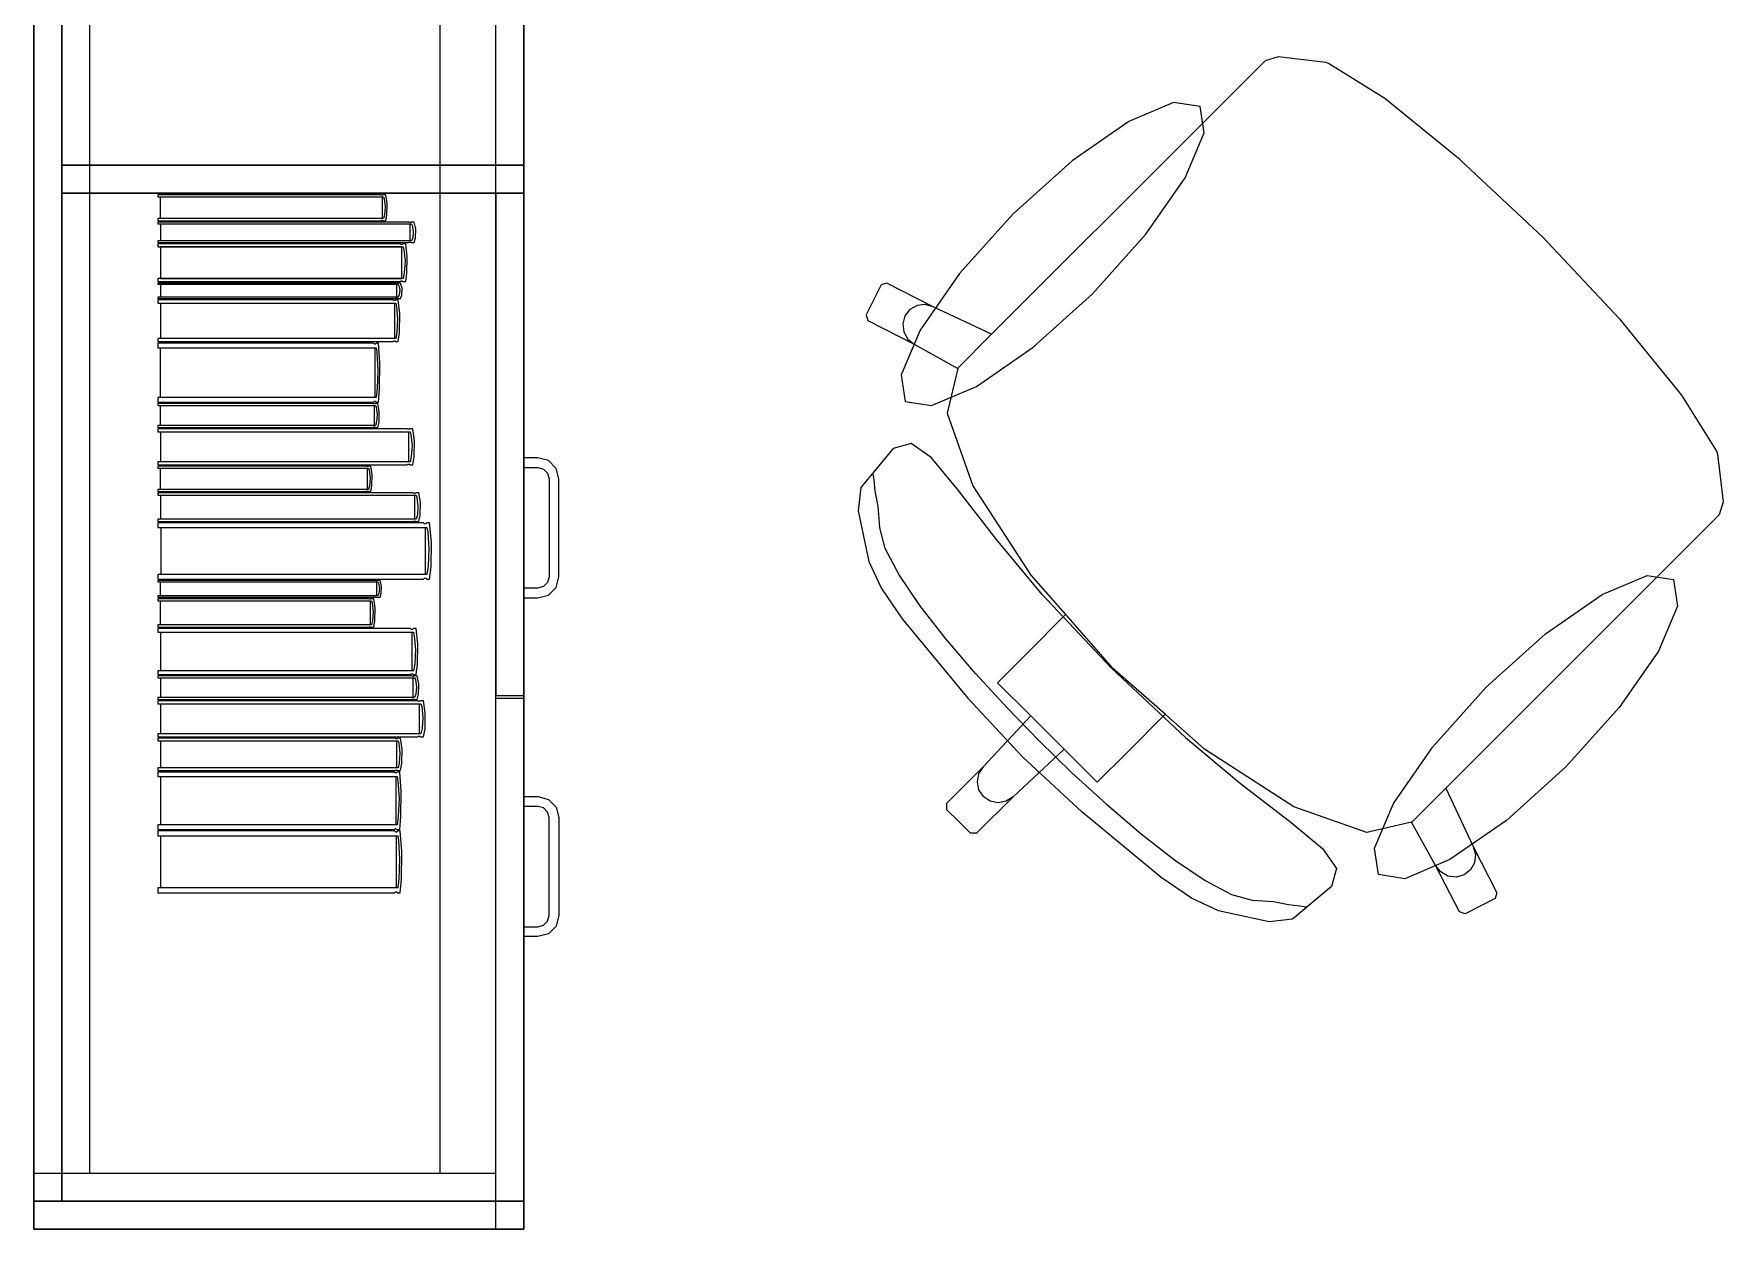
# Model space of a CAD drawing. Header units: inches. Extents: x -38 to 5698, y -33 to 92.
# Drawn here: x 104.82 to 106.027, y 15.737 to 16.59 of the extents above; entities that cross this region are included whole.
import ezdxf

# ---------------------------------------------------------------- set-up
doc = ezdxf.new("R2010")
doc.units = ezdxf.units.IN
doc.header["$MEASUREMENT"] = 0
doc.set_wipeout_variables(frame=1)
doc.linetypes.add('Wipeout_Contour', pattern=[1, 0, -1])
doc.layers.add('Interior - Mobiliario', color=7, linetype='Continuous')

msp = doc.modelspace()

# ---------------------------------------------------------------- linework, layer by layer
at = {"layer": 'Interior - Mobiliario', "color": 175, "linetype": 'Continuous', "lineweight": 13}
for p, q in [((104.8401, 17.2165), (104.8401, 15.7565)), ((105.1501, 15.7565), (105.1501, 17.2165)), ((105.6995, 16.5711), (105.6775, 16.5492)), ((105.7088, 16.574), (105.6995, 16.5711)), ((105.7427, 16.57), (105.7088, 16.574)), ((105.7448, 16.5691), (105.7427, 16.57)), ((105.7848, 16.5442), (105.7448, 16.5691)), ((105.6775, 16.5492), (105.652, 16.5237)), ((105.8385, 16.5006), (105.7848, 16.5442)), ((105.652, 16.5237), (105.5041, 16.3758)), ((105.8393, 16.4999), (105.8385, 16.5006)), ((105.8977, 16.4451), (105.8393, 16.4999)), ((105.0723, 16.4609), (105.0725, 16.4693)), ((105.0698, 16.4584), (104.9087, 16.4584)), ((104.9087, 16.4584), (104.9087, 16.4569)), ((104.9087, 16.4569), (105.0679, 16.4569)), ((105.0679, 16.4569), (105.068, 16.457)), ((105.068, 16.457), (105.0682, 16.4571)), ((105.0682, 16.4571), (105.0684, 16.4571)), ((105.0684, 16.4571), (105.0687, 16.4572)), ((105.0687, 16.4572), (105.0689, 16.4572)), ((105.0689, 16.4572), (105.0691, 16.4571)), ((105.0691, 16.4571), (105.0694, 16.457)), ((105.0694, 16.457), (105.0696, 16.4569)), ((105.0696, 16.4569), (105.0697, 16.4569)), ((105.0697, 16.4569), (105.0714, 16.4569)), ((105.0705, 16.4611), (105.0698, 16.4584)), ((105.071, 16.4669), (105.0705, 16.4611)), ((105.0714, 16.4569), (105.0723, 16.4609)), ((105.0877, 16.4559), (104.9087, 16.4559)), ((104.9087, 16.4559), (104.9087, 16.4547)), ((104.9087, 16.4547), (105.0898, 16.4547)), ((104.9106, 16.4547), (104.9106, 16.4425)), ((105.0878, 16.4558), (105.0877, 16.4559)), ((105.088, 16.4557), (105.0878, 16.4558)), ((105.0882, 16.4557), (105.088, 16.4557)), ((105.0885, 16.4556), (105.0882, 16.4557)), ((105.0888, 16.4556), (105.0885, 16.4556)), ((105.089, 16.4556), (105.0888, 16.4556)), ((105.0889, 16.4425), (105.0889, 16.4547)), ((105.0893, 16.4557), (105.089, 16.4556)), ((105.0895, 16.4558), (105.0893, 16.4557)), ((105.0897, 16.4559), (105.0895, 16.4558)), ((105.0917, 16.4559), (105.0897, 16.4559)), ((105.0898, 16.4547), (105.0904, 16.4536)), ((105.0907, 16.4447), (105.0898, 16.4425)), ((105.0904, 16.4536), (105.0911, 16.4491)), ((105.0911, 16.4491), (105.0907, 16.4447)), ((105.0929, 16.451), (105.0917, 16.4559)), ((105.0917, 16.4413), (105.0927, 16.4445)), ((105.0927, 16.4445), (105.0929, 16.451)), ((105.8977, 16.4451), (105.9525, 16.3868)), ((105.0898, 16.4425), (104.9087, 16.4425)), ((104.9087, 16.4425), (104.9087, 16.4413)), ((104.9087, 16.4413), (105.0877, 16.4413)), ((105.0818, 16.4403), (104.9087, 16.4403)), ((104.9087, 16.4403), (104.9087, 16.4382)), ((104.9087, 16.4382), (105.0839, 16.4382)), ((105.083, 16.4382), (104.9105, 16.4382)), ((104.9105, 16.4382), (104.9105, 16.4156)), ((105.0819, 16.4402), (105.0818, 16.4403)), ((105.0821, 16.4401), (105.0819, 16.4402)), ((105.0823, 16.44), (105.0821, 16.4401)), ((105.0826, 16.4399), (105.0823, 16.44)), ((105.0829, 16.4399), (105.0826, 16.4399)), ((105.0831, 16.4399), (105.0829, 16.4399)), ((105.083, 16.4156), (105.083, 16.4382)), ((105.0834, 16.44), (105.0831, 16.4399)), ((105.0836, 16.4402), (105.0834, 16.44)), ((105.0837, 16.4403), (105.0836, 16.4402)), ((105.0857, 16.4403), (105.0837, 16.4403)), ((105.0839, 16.4382), (105.0844, 16.4361)), ((105.0844, 16.4361), (105.0852, 16.4279)), ((105.0868, 16.4314), (105.0857, 16.4403)), ((105.0877, 16.4413), (105.0878, 16.4414)), ((105.0878, 16.4414), (105.088, 16.4415)), ((105.088, 16.4415), (105.0883, 16.4416)), ((105.0883, 16.4416), (105.0886, 16.4416)), ((105.0886, 16.4416), (105.0888, 16.4416)), ((105.0888, 16.4416), (105.0891, 16.4415)), ((105.0891, 16.4415), (105.0893, 16.4415)), ((105.0893, 16.4415), (105.0896, 16.4414)), ((105.0896, 16.4414), (105.0897, 16.4413)), ((105.0897, 16.4413), (105.0917, 16.4413)), ((105.0852, 16.4279), (105.0847, 16.4196)), ((105.0866, 16.4193), (105.0868, 16.4314)), ((105.0839, 16.4156), (104.9087, 16.4156)), ((104.9087, 16.4156), (104.9087, 16.4134)), ((104.9087, 16.4134), (105.0818, 16.4134)), ((105.0782, 16.4124), (104.9087, 16.4124)), ((104.9087, 16.4124), (104.9087, 16.4115)), ((104.9087, 16.4115), (105.0803, 16.4115)), ((104.9105, 16.4156), (105.083, 16.4156)), ((104.9105, 16.4115), (104.9105, 16.4022)), ((105.0783, 16.4124), (105.0782, 16.4124)), ((105.0785, 16.4123), (105.0783, 16.4124)), ((105.0788, 16.4123), (105.0785, 16.4123)), ((105.079, 16.4122), (105.0788, 16.4123)), ((105.0793, 16.4122), (105.079, 16.4122)), ((105.0795, 16.4122), (105.0793, 16.4122)), ((105.0794, 16.4022), (105.0794, 16.4115)), ((105.0798, 16.4123), (105.0795, 16.4122)), ((105.08, 16.4124), (105.0798, 16.4123)), ((105.0801, 16.4124), (105.08, 16.4124)), ((105.082, 16.4124), (105.0801, 16.4124)), ((105.0803, 16.4115), (105.0808, 16.4107)), ((105.0808, 16.4107), (105.0815, 16.4073)), ((105.0818, 16.4134), (105.0819, 16.4136)), ((105.0819, 16.4136), (105.0821, 16.4137)), ((105.0832, 16.4087), (105.082, 16.4124)), ((105.0821, 16.4137), (105.0824, 16.4138)), ((105.0824, 16.4138), (105.0827, 16.4139)), ((105.0827, 16.4139), (105.0829, 16.4139)), ((105.0829, 16.4139), (105.0832, 16.4138)), ((105.083, 16.4037), (105.0832, 16.4087)), ((105.0832, 16.4138), (105.0834, 16.4137)), ((105.0834, 16.4137), (105.0836, 16.4135)), ((105.0836, 16.4135), (105.0837, 16.4134)), ((105.0837, 16.4134), (105.0857, 16.4134)), ((105.0847, 16.4196), (105.0839, 16.4156)), ((105.0857, 16.4134), (105.0866, 16.4193)), ((105.4252, 16.4111), (105.4144, 16.3897)), ((105.4293, 16.4124), (105.4252, 16.4111)), ((105.4624, 16.3954), (105.4293, 16.4124)), ((105.0803, 16.4022), (104.9087, 16.4022)), ((104.9087, 16.4022), (104.9087, 16.4013)), ((104.9087, 16.4013), (105.0782, 16.4013)), ((105.0766, 16.4003), (104.9087, 16.4003)), ((104.9087, 16.4003), (104.9087, 16.3979)), ((104.9087, 16.3979), (105.0786, 16.3979)), ((104.9105, 16.3979), (104.9105, 16.3728)), ((105.0767, 16.4002), (105.0766, 16.4003)), ((105.0769, 16.4), (105.0767, 16.4002)), ((105.0771, 16.3999), (105.0769, 16.4)), ((105.0774, 16.3998), (105.0771, 16.3999)), ((105.0776, 16.3998), (105.0774, 16.3998)), ((105.0779, 16.3999), (105.0776, 16.3998)), ((105.0778, 16.3728), (105.0778, 16.3979)), ((105.0781, 16.4), (105.0779, 16.3999)), ((105.0783, 16.4001), (105.0781, 16.4)), ((105.0782, 16.4013), (105.0784, 16.4014)), ((105.0785, 16.4003), (105.0783, 16.4001)), ((105.0784, 16.4014), (105.0786, 16.4014)), ((105.0803, 16.4003), (105.0785, 16.4003)), ((105.0786, 16.4014), (105.0788, 16.4015)), ((105.0786, 16.3979), (105.0791, 16.3956)), ((105.0788, 16.4015), (105.0791, 16.4015)), ((105.0791, 16.4015), (105.0793, 16.4015)), ((105.0793, 16.4015), (105.0796, 16.4015)), ((105.0796, 16.4015), (105.0798, 16.4014)), ((105.0798, 16.4014), (105.08, 16.4013)), ((105.08, 16.4013), (105.0801, 16.4013)), ((105.0801, 16.4013), (105.082, 16.4013)), ((105.0811, 16.4039), (105.0803, 16.4022)), ((105.0815, 16.3903), (105.0803, 16.4003)), ((105.0815, 16.4073), (105.0811, 16.4039)), ((105.082, 16.4013), (105.083, 16.4037)), ((105.4509, 16.3963), (105.4458, 16.3935)), ((105.4567, 16.397), (105.4509, 16.3963)), ((105.4624, 16.3954), (105.4567, 16.397)), ((105.0791, 16.3956), (105.0798, 16.3865)), ((105.0798, 16.3865), (105.0794, 16.3773)), ((105.0813, 16.377), (105.0815, 16.3903)), ((105.4144, 16.3897), (105.4158, 16.3857)), ((105.4158, 16.3857), (105.4489, 16.3687)), ((105.4422, 16.3889), (105.4406, 16.3833)), ((105.4458, 16.3935), (105.4422, 16.3889)), ((105.5041, 16.3758), (105.4624, 16.3954)), ((105.9525, 16.3868), (105.9532, 16.3859)), ((105.9532, 16.3859), (105.9968, 16.3323)), ((105.0786, 16.3728), (104.9087, 16.3728)), ((104.9087, 16.3728), (104.9087, 16.3705)), ((105.0794, 16.3773), (105.0786, 16.3728)), ((105.0803, 16.3705), (105.0813, 16.377)), ((105.4406, 16.3833), (105.4413, 16.3775)), ((105.4413, 16.3775), (105.4442, 16.3723)), ((105.4442, 16.3723), (105.4489, 16.3687)), ((105.4799, 16.3516), (105.5041, 16.3758)), ((104.9087, 16.3705), (105.0766, 16.3705)), ((105.0627, 16.3695), (104.9087, 16.3695)), ((104.9087, 16.3695), (104.9087, 16.3661)), ((104.9087, 16.3661), (105.0646, 16.3661)), ((104.9103, 16.3661), (104.9103, 16.3306)), ((105.0628, 16.3693), (105.0627, 16.3695)), ((105.063, 16.369), (105.0628, 16.3693)), ((105.0632, 16.3689), (105.063, 16.369)), ((105.0635, 16.3688), (105.0632, 16.3689)), ((105.0637, 16.3688), (105.0635, 16.3688)), ((105.0639, 16.3688), (105.0637, 16.3688)), ((105.0638, 16.3306), (105.0638, 16.3661)), ((105.0641, 16.369), (105.0639, 16.3688)), ((105.0643, 16.3692), (105.0641, 16.369)), ((105.0645, 16.3695), (105.0643, 16.3692)), ((105.0662, 16.3695), (105.0645, 16.3695)), ((105.0646, 16.3661), (105.0651, 16.3629)), ((105.0651, 16.3629), (105.0657, 16.35)), ((105.0672, 16.3554), (105.0662, 16.3695)), ((105.0766, 16.3705), (105.0767, 16.3706)), ((105.0767, 16.3706), (105.0769, 16.3708)), ((105.0769, 16.3708), (105.0772, 16.3709)), ((105.0772, 16.3709), (105.0774, 16.371)), ((105.0774, 16.371), (105.0777, 16.371)), ((105.0777, 16.371), (105.0779, 16.3709)), ((105.0779, 16.3709), (105.0782, 16.3708)), ((105.0782, 16.3708), (105.0784, 16.3706)), ((105.0784, 16.3706), (105.0785, 16.3705)), ((105.0785, 16.3705), (105.0803, 16.3705)), ((105.4489, 16.3687), (105.4799, 16.3514)), ((105.0657, 16.35), (105.0653, 16.337)), ((105.067, 16.3365), (105.0672, 16.3554)), ((105.4799, 16.3514), (105.4724, 16.3194)), ((105.4799, 16.3516), (105.4799, 16.3514)), ((105.0653, 16.337), (105.0646, 16.3306)), ((105.0662, 16.3273), (105.067, 16.3365)), ((105.0646, 16.3306), (104.9087, 16.3306)), ((104.9087, 16.3306), (104.9087, 16.3273)), ((104.9087, 16.3273), (105.0627, 16.3273)), ((105.0623, 16.3263), (104.9087, 16.3263)), ((104.9087, 16.3263), (104.9087, 16.3249)), ((104.9087, 16.3249), (105.0642, 16.3249)), ((104.9103, 16.3249), (104.9103, 16.3106)), ((105.0624, 16.3262), (105.0623, 16.3263)), ((105.0626, 16.3261), (105.0624, 16.3262)), ((105.0628, 16.326), (105.0626, 16.3261)), ((105.0627, 16.3273), (105.0629, 16.3275)), ((105.0631, 16.326), (105.0628, 16.326)), ((105.0629, 16.3275), (105.0631, 16.3277)), ((105.0631, 16.3277), (105.0633, 16.3279)), ((105.0633, 16.326), (105.0631, 16.326)), ((105.0633, 16.3279), (105.0635, 16.328)), ((105.0635, 16.326), (105.0633, 16.326)), ((105.0634, 16.3106), (105.0634, 16.3249)), ((105.0635, 16.328), (105.0637, 16.328)), ((105.0638, 16.3261), (105.0635, 16.326)), ((105.0637, 16.328), (105.064, 16.3279)), ((105.064, 16.3262), (105.0638, 16.3261)), ((105.064, 16.3279), (105.0642, 16.3277)), ((105.0641, 16.3263), (105.064, 16.3262)), ((105.0658, 16.3263), (105.0641, 16.3263)), ((105.0642, 16.3277), (105.0644, 16.3274)), ((105.0642, 16.3249), (105.0647, 16.3236)), ((105.0644, 16.3274), (105.0645, 16.3273)), ((105.0645, 16.3273), (105.0662, 16.3273)), ((105.0668, 16.3206), (105.0658, 16.3263)), ((105.9968, 16.3323), (106.0217, 16.2922)), ((105.0649, 16.3132), (105.0642, 16.3106)), ((105.0647, 16.3236), (105.0653, 16.3184)), ((105.0653, 16.3184), (105.0649, 16.3132)), ((105.0658, 16.3093), (105.0667, 16.313)), ((105.0667, 16.313), (105.0668, 16.3206)), ((105.4724, 16.3194), (105.4908, 16.2674)), ((105.0642, 16.3106), (104.9087, 16.3106)), ((104.9087, 16.3106), (104.9087, 16.3093)), ((104.9087, 16.3093), (105.0623, 16.3093)), ((105.0867, 16.3083), (104.9087, 16.3083)), ((104.9087, 16.3083), (104.9087, 16.3062)), ((104.9087, 16.3062), (105.0889, 16.3062)), ((104.9106, 16.3062), (104.9106, 16.2847)), ((105.0623, 16.3093), (105.0625, 16.3094)), ((105.0625, 16.3094), (105.0627, 16.3095)), ((105.0627, 16.3095), (105.0629, 16.3095)), ((105.0629, 16.3095), (105.0631, 16.3096)), ((105.0631, 16.3096), (105.0634, 16.3096)), ((105.0634, 16.3096), (105.0636, 16.3095)), ((105.0636, 16.3095), (105.0638, 16.3095)), ((105.0638, 16.3095), (105.064, 16.3094)), ((105.064, 16.3094), (105.0641, 16.3093)), ((105.0641, 16.3093), (105.0658, 16.3093)), ((105.0868, 16.3082), (105.0867, 16.3083)), ((105.0871, 16.308), (105.0868, 16.3082)), ((105.0873, 16.3079), (105.0871, 16.308)), ((105.0876, 16.3079), (105.0873, 16.3079)), ((105.0878, 16.3079), (105.0876, 16.3079)), ((105.0881, 16.3079), (105.0878, 16.3079)), ((105.088, 16.2847), (105.088, 16.3062)), ((105.0884, 16.308), (105.0881, 16.3079)), ((105.0886, 16.3082), (105.0884, 16.308)), ((105.0887, 16.3083), (105.0886, 16.3082)), ((105.0907, 16.3083), (105.0887, 16.3083)), ((105.0889, 16.3062), (105.0894, 16.3043)), ((105.0894, 16.3043), (105.0902, 16.2964)), ((105.0919, 16.2997), (105.0907, 16.3083)), ((105.0917, 16.2883), (105.0919, 16.2997)), ((105.0897, 16.2885), (105.0889, 16.2847)), ((105.0902, 16.2964), (105.0897, 16.2885)), ((105.0907, 16.2826), (105.0917, 16.2883)), ((105.4338, 16.2943), (105.4106, 16.2664)), ((105.4467, 16.2977), (105.4338, 16.2943)), ((105.461, 16.2877), (105.4467, 16.2977)), ((105.4796, 16.2654), (105.461, 16.2877)), ((106.0217, 16.2922), (106.0226, 16.2901)), ((106.0226, 16.2901), (106.0266, 16.2562)), ((105.0889, 16.2847), (104.9087, 16.2847)), ((104.9087, 16.2847), (104.9087, 16.2826)), ((104.9087, 16.2826), (105.0867, 16.2826)), ((105.0574, 16.2816), (104.9087, 16.2816)), ((104.9087, 16.2816), (104.9087, 16.2802)), ((104.9087, 16.2802), (105.0592, 16.2802)), ((104.9103, 16.2802), (104.9103, 16.2649)), ((105.0576, 16.2815), (105.0574, 16.2816)), ((105.0574, 16.2816), (105.0574, 16.2816)), ((105.0578, 16.2814), (105.0576, 16.2815)), ((105.0581, 16.2813), (105.0578, 16.2814)), ((105.0583, 16.2813), (105.0581, 16.2813)), ((105.0585, 16.2814), (105.0583, 16.2813)), ((105.0584, 16.2649), (105.0584, 16.2802)), ((105.0587, 16.2814), (105.0585, 16.2814)), ((105.0589, 16.2815), (105.0587, 16.2814)), ((105.059, 16.2816), (105.0589, 16.2815)), ((105.0607, 16.2816), (105.059, 16.2816)), ((105.0592, 16.2802), (105.0596, 16.2788)), ((105.0596, 16.2788), (105.0603, 16.2732)), ((105.0617, 16.2756), (105.0607, 16.2816)), ((105.0615, 16.2674), (105.0617, 16.2756)), ((105.0867, 16.2826), (105.0869, 16.2828)), ((105.0869, 16.2828), (105.0871, 16.2829)), ((105.0871, 16.2829), (105.0874, 16.283)), ((105.0874, 16.283), (105.0876, 16.2831)), ((105.0876, 16.2831), (105.0879, 16.2831)), ((105.0879, 16.2831), (105.0882, 16.283)), ((105.0882, 16.283), (105.0884, 16.2829)), ((105.0884, 16.2829), (105.0886, 16.2827)), ((105.0886, 16.2827), (105.0887, 16.2826)), ((105.0887, 16.2826), (105.0907, 16.2826)), ((105.1801, 16.2875), (105.1701, 16.2875)), ((105.1701, 16.2875), (105.1701, 16.2805)), ((105.1701, 16.2805), (105.1801, 16.2805)), ((105.1876, 16.2855), (105.1801, 16.2875)), ((105.1801, 16.2805), (105.1841, 16.2794)), ((105.1841, 16.2794), (105.187, 16.2765)), ((105.187, 16.2765), (105.1881, 16.2725)), ((105.1931, 16.28), (105.1876, 16.2855)), ((105.1951, 16.2725), (105.1931, 16.28)), ((105.4202, 16.2717), (105.4194, 16.2762)), ((105.0592, 16.2649), (104.9087, 16.2649)), ((104.9087, 16.2649), (104.9087, 16.2634)), ((104.9087, 16.2634), (105.0574, 16.2634)), ((105.0574, 16.2634), (105.0575, 16.2635)), ((105.0575, 16.2635), (105.0577, 16.2636)), ((105.0577, 16.2636), (105.0579, 16.2637)), ((105.0579, 16.2637), (105.0581, 16.2637)), ((105.0581, 16.2637), (105.0583, 16.2637)), ((105.0583, 16.2637), (105.0586, 16.2637)), ((105.0586, 16.2637), (105.0588, 16.2636)), ((105.0588, 16.2636), (105.059, 16.2635)), ((105.059, 16.2635), (105.059, 16.2634)), ((105.059, 16.2634), (105.0607, 16.2634)), ((105.0599, 16.2676), (105.0592, 16.2649)), ((105.0603, 16.2732), (105.0599, 16.2676)), ((105.0607, 16.2634), (105.0615, 16.2674)), ((105.1881, 16.2725), (105.1881, 16.2025)), ((105.1951, 16.2025), (105.1951, 16.2725)), ((105.4106, 16.2664), (105.4087, 16.2497)), ((105.421, 16.2637), (105.4202, 16.2717)), ((105.423, 16.2529), (105.421, 16.2637)), ((105.5075, 16.2292), (105.4796, 16.2654)), ((105.4908, 16.2674), (105.5321, 16.2036)), ((105.0909, 16.2624), (104.9087, 16.2624)), ((104.9087, 16.2624), (104.9087, 16.2608)), ((104.9087, 16.2608), (105.0931, 16.2608)), ((104.9106, 16.2608), (104.9106, 16.2436)), ((105.091, 16.2624), (105.0909, 16.2624)), ((105.0912, 16.2622), (105.091, 16.2624)), ((105.0915, 16.2621), (105.0912, 16.2622)), ((105.0918, 16.2621), (105.0915, 16.2621)), ((105.092, 16.2621), (105.0918, 16.2621)), ((105.0923, 16.2621), (105.092, 16.2621)), ((105.0922, 16.2436), (105.0922, 16.2608)), ((105.0926, 16.2622), (105.0923, 16.2621)), ((105.0928, 16.2623), (105.0926, 16.2622)), ((105.093, 16.2624), (105.0928, 16.2623)), ((105.095, 16.2624), (105.093, 16.2624)), ((105.0931, 16.2608), (105.0937, 16.2593)), ((105.0937, 16.2593), (105.0944, 16.253)), ((105.0944, 16.253), (105.094, 16.2467)), ((105.0962, 16.2556), (105.095, 16.2624)), ((105.096, 16.2465), (105.0962, 16.2556)), ((105.4242, 16.2375), (105.423, 16.2529)), ((106.0266, 16.2562), (106.0237, 16.2469)), ((105.0931, 16.2436), (104.9087, 16.2436)), ((104.9087, 16.2436), (104.9087, 16.242)), ((104.9087, 16.242), (105.0909, 16.242)), ((105.0985, 16.241), (104.9087, 16.241)), ((104.9087, 16.241), (104.9087, 16.2378)), ((105.0909, 16.242), (105.091, 16.2421)), ((105.091, 16.2421), (105.0913, 16.2422)), ((105.0913, 16.2422), (105.0915, 16.2423)), ((105.0915, 16.2423), (105.0918, 16.2423)), ((105.0918, 16.2423), (105.0921, 16.2423)), ((105.0921, 16.2423), (105.0924, 16.2423)), ((105.0924, 16.2423), (105.0926, 16.2422)), ((105.0926, 16.2422), (105.0929, 16.2421)), ((105.0929, 16.2421), (105.093, 16.242)), ((105.093, 16.242), (105.095, 16.242)), ((105.094, 16.2467), (105.0931, 16.2436)), ((105.095, 16.242), (105.096, 16.2465)), ((105.0986, 16.2408), (105.0985, 16.241)), ((105.0988, 16.2406), (105.0986, 16.2408)), ((105.0991, 16.2404), (105.0988, 16.2406)), ((105.0994, 16.2403), (105.0991, 16.2404)), ((105.0997, 16.2403), (105.0994, 16.2403)), ((105.1, 16.2404), (105.0997, 16.2403)), ((105.1002, 16.2405), (105.1, 16.2404)), ((105.1005, 16.2408), (105.1002, 16.2405)), ((105.1006, 16.241), (105.1005, 16.2408)), ((105.1027, 16.241), (105.1006, 16.241)), ((105.1041, 16.2276), (105.1027, 16.241)), ((105.4087, 16.2497), (105.4165, 16.2135)), ((106.0237, 16.2469), (106.0018, 16.2249)), ((104.9087, 16.2378), (105.1008, 16.2378)), ((104.9107, 16.2378), (104.9107, 16.2041)), ((105.0998, 16.2041), (105.0998, 16.2378)), ((105.1008, 16.2378), (105.1014, 16.2347)), ((105.1014, 16.2347), (105.1022, 16.2225)), ((105.1038, 16.2097), (105.1041, 16.2276)), ((105.4281, 16.2228), (105.4242, 16.2375)), ((105.5403, 16.1899), (105.5075, 16.2292)), ((105.1022, 16.2225), (105.1017, 16.2101)), ((105.4381, 16.2039), (105.4281, 16.2228)), ((106.0018, 16.2249), (105.9762, 16.1994)), ((105.1008, 16.2041), (104.9087, 16.2041)), ((104.9087, 16.2041), (104.9087, 16.2009)), ((105.1017, 16.2101), (105.1008, 16.2041)), ((105.1027, 16.2009), (105.1038, 16.2097)), ((105.4165, 16.2135), (105.4254, 16.1943)), ((105.4529, 16.1821), (105.4381, 16.2039)), ((105.5321, 16.2036), (105.5569, 16.1755)), ((104.9087, 16.2009), (105.0985, 16.2009)), ((105.0639, 16.1999), (104.9087, 16.1999)), ((104.9087, 16.1999), (104.9087, 16.199)), ((104.9087, 16.199), (105.0658, 16.199)), ((104.9103, 16.199), (104.9103, 16.1889)), ((105.064, 16.1999), (105.0639, 16.1999)), ((105.0642, 16.1998), (105.064, 16.1999)), ((105.0644, 16.1998), (105.0642, 16.1998)), ((105.0646, 16.1997), (105.0644, 16.1998)), ((105.0649, 16.1997), (105.0646, 16.1997)), ((105.0651, 16.1998), (105.0649, 16.1997)), ((105.065, 16.1889), (105.065, 16.199)), ((105.0653, 16.1998), (105.0651, 16.1998)), ((105.0655, 16.1999), (105.0653, 16.1998)), ((105.0656, 16.1999), (105.0655, 16.1999)), ((105.0674, 16.1999), (105.0656, 16.1999)), ((105.0658, 16.199), (105.0662, 16.1981)), ((105.0662, 16.1981), (105.0669, 16.1944)), ((105.0669, 16.1944), (105.0665, 16.1907)), ((105.0684, 16.1959), (105.0674, 16.1999)), ((105.0682, 16.1905), (105.0684, 16.1959)), ((105.0985, 16.2009), (105.0987, 16.2012)), ((105.0987, 16.2012), (105.0989, 16.2014)), ((105.0989, 16.2014), (105.0992, 16.2015)), ((105.0992, 16.2015), (105.0995, 16.2016)), ((105.0995, 16.2016), (105.0997, 16.2016)), ((105.0997, 16.2016), (105.1, 16.2015)), ((105.1, 16.2015), (105.1003, 16.2013)), ((105.1003, 16.2013), (105.1005, 16.2011)), ((105.1005, 16.2011), (105.1006, 16.2009)), ((105.1006, 16.2009), (105.1027, 16.2009)), ((105.1701, 16.1945), (105.1701, 16.1875)), ((105.1801, 16.1945), (105.1701, 16.1945)), ((105.1841, 16.1956), (105.1801, 16.1945)), ((105.187, 16.1985), (105.1841, 16.1956)), ((105.1881, 16.2025), (105.187, 16.1985)), ((105.1876, 16.1895), (105.1931, 16.195)), ((105.1931, 16.195), (105.1951, 16.2025)), ((105.4254, 16.1943), (105.4403, 16.1726)), ((105.9762, 16.1994), (105.8284, 16.0516)), ((105.0658, 16.1889), (104.9087, 16.1889)), ((104.9087, 16.1889), (104.9087, 16.1879)), ((104.9087, 16.1879), (105.0639, 16.1879)), ((105.0595, 16.1869), (104.9087, 16.1869)), ((104.9087, 16.1869), (104.9087, 16.1853)), ((104.9087, 16.1853), (105.0613, 16.1853)), ((104.9103, 16.1853), (104.9103, 16.1682)), ((105.0596, 16.1868), (105.0595, 16.1869)), ((105.0598, 16.1867), (105.0596, 16.1868)), ((105.06, 16.1866), (105.0598, 16.1867)), ((105.0602, 16.1866), (105.06, 16.1866)), ((105.0604, 16.1866), (105.0602, 16.1866)), ((105.0606, 16.1866), (105.0604, 16.1866)), ((105.0605, 16.1682), (105.0605, 16.1853)), ((105.0609, 16.1867), (105.0606, 16.1866)), ((105.0611, 16.1868), (105.0609, 16.1867)), ((105.0612, 16.1869), (105.0611, 16.1868)), ((105.0629, 16.1869), (105.0612, 16.1869)), ((105.0613, 16.1853), (105.0618, 16.1837)), ((105.0618, 16.1837), (105.0624, 16.1775)), ((105.0639, 16.1801), (105.0629, 16.1869)), ((105.0637, 16.171), (105.0639, 16.1801)), ((105.0639, 16.1879), (105.064, 16.188)), ((105.064, 16.188), (105.0642, 16.188)), ((105.0642, 16.188), (105.0644, 16.1881)), ((105.0644, 16.1881), (105.0647, 16.1881)), ((105.0647, 16.1881), (105.0649, 16.1881)), ((105.0649, 16.1881), (105.0651, 16.1881)), ((105.0651, 16.1881), (105.0654, 16.188)), ((105.0654, 16.188), (105.0656, 16.1879)), ((105.0656, 16.1879), (105.0656, 16.1879)), ((105.0656, 16.1879), (105.0674, 16.1879)), ((105.0665, 16.1907), (105.0658, 16.1889)), ((105.0674, 16.1879), (105.0682, 16.1905)), ((105.1701, 16.1875), (105.1801, 16.1875)), ((105.1801, 16.1875), (105.1876, 16.1895)), ((105.4715, 16.1583), (105.4529, 16.1821)), ((105.5897, 16.1372), (105.5403, 16.1899)), ((105.0613, 16.1682), (104.9087, 16.1682)), ((104.9087, 16.1682), (104.9087, 16.1665)), ((105.062, 16.1712), (105.0613, 16.1682)), ((105.0624, 16.1775), (105.062, 16.1712)), ((105.0629, 16.1665), (105.0637, 16.171)), ((105.4403, 16.1726), (105.4872, 16.1159)), ((105.5569, 16.1755), (105.5295, 16.1481)), ((105.5569, 16.1755), (105.5902, 16.1376)), ((104.9087, 16.1665), (105.0595, 16.1665)), ((105.089, 16.1655), (104.9087, 16.1655)), ((104.9087, 16.1655), (104.9087, 16.1629)), ((104.9087, 16.1629), (105.0912, 16.1629)), ((104.9106, 16.1629), (104.9106, 16.1353)), ((105.0595, 16.1665), (105.0596, 16.1666)), ((105.0596, 16.1666), (105.0598, 16.1667)), ((105.0598, 16.1667), (105.06, 16.1668)), ((105.06, 16.1668), (105.0602, 16.1669)), ((105.0602, 16.1669), (105.0605, 16.1669)), ((105.0605, 16.1669), (105.0607, 16.1668)), ((105.0607, 16.1668), (105.0609, 16.1667)), ((105.0609, 16.1667), (105.0611, 16.1666)), ((105.0611, 16.1666), (105.0612, 16.1665)), ((105.0612, 16.1665), (105.0629, 16.1665)), ((105.0891, 16.1654), (105.089, 16.1655)), ((105.0894, 16.1652), (105.0891, 16.1654)), ((105.0896, 16.1651), (105.0894, 16.1652)), ((105.0899, 16.165), (105.0896, 16.1651)), ((105.0902, 16.165), (105.0899, 16.165)), ((105.0904, 16.165), (105.0902, 16.165)), ((105.0903, 16.1353), (105.0903, 16.1629)), ((105.0907, 16.1652), (105.0904, 16.165)), ((105.0909, 16.1653), (105.0907, 16.1652)), ((105.0911, 16.1655), (105.0909, 16.1653)), ((105.0931, 16.1655), (105.0911, 16.1655)), ((105.0912, 16.1629), (105.0918, 16.1604)), ((105.0918, 16.1604), (105.0926, 16.1504)), ((105.0943, 16.1546), (105.0931, 16.1655)), ((105.4926, 16.1335), (105.4715, 16.1583)), ((105.0926, 16.1504), (105.0921, 16.1403)), ((105.0941, 16.1399), (105.0943, 16.1546)), ((105.5295, 16.1481), (105.5084, 16.1269)), ((105.0912, 16.1353), (104.9087, 16.1353)), ((104.9087, 16.1353), (104.9087, 16.1327)), ((104.9087, 16.1327), (105.089, 16.1327)), ((105.0898, 16.1317), (104.9087, 16.1317)), ((104.9087, 16.1317), (104.9087, 16.1304)), ((105.089, 16.1327), (105.0892, 16.1329)), ((105.0892, 16.1329), (105.0894, 16.1331)), ((105.0894, 16.1331), (105.0897, 16.1332)), ((105.0897, 16.1332), (105.0899, 16.1333)), ((105.0899, 16.1317), (105.0898, 16.1317)), ((105.0899, 16.1333), (105.0902, 16.1333)), ((105.0902, 16.1316), (105.0899, 16.1317)), ((105.0902, 16.1333), (105.0905, 16.1332)), ((105.0904, 16.1315), (105.0902, 16.1316)), ((105.0907, 16.1314), (105.0904, 16.1315)), ((105.0905, 16.1332), (105.0907, 16.133)), ((105.0907, 16.133), (105.091, 16.1328)), ((105.091, 16.1314), (105.0907, 16.1314)), ((105.091, 16.1328), (105.0911, 16.1327)), ((105.0912, 16.1315), (105.091, 16.1314)), ((105.0911, 16.1327), (105.0931, 16.1327)), ((105.0921, 16.1403), (105.0912, 16.1353)), ((105.0915, 16.1315), (105.0912, 16.1315)), ((105.0917, 16.1316), (105.0915, 16.1315)), ((105.0919, 16.1317), (105.0917, 16.1316)), ((105.0939, 16.1317), (105.0919, 16.1317)), ((105.0931, 16.1327), (105.0941, 16.1399)), ((105.0951, 16.1261), (105.0939, 16.1317)), ((105.5152, 16.1089), (105.4926, 16.1335)), ((105.5897, 16.1372), (105.6425, 16.0877)), ((105.628, 16.1043), (105.5902, 16.1376)), ((104.9087, 16.1304), (105.092, 16.1304)), ((104.9106, 16.1304), (104.9106, 16.1163)), ((105.0911, 16.1163), (105.0911, 16.1304)), ((105.092, 16.1304), (105.0926, 16.1291)), ((105.0929, 16.1188), (105.092, 16.1163)), ((105.0926, 16.1291), (105.0934, 16.124)), ((105.0934, 16.124), (105.0929, 16.1188)), ((105.0939, 16.115), (105.0949, 16.1186)), ((105.0949, 16.1186), (105.0951, 16.1261)), ((105.5084, 16.1269), (105.532, 16.1033)), ((105.092, 16.1163), (104.9087, 16.1163)), ((104.9087, 16.1163), (104.9087, 16.115)), ((104.9087, 16.115), (105.0898, 16.115)), ((105.0943, 16.114), (104.9087, 16.114)), ((104.9087, 16.114), (104.9087, 16.1119)), ((104.9087, 16.1119), (105.0965, 16.1119)), ((104.9106, 16.1119), (104.9106, 16.0903)), ((105.0898, 16.115), (105.09, 16.115)), ((105.09, 16.115), (105.0902, 16.1151)), ((105.0902, 16.1151), (105.0905, 16.1152)), ((105.0905, 16.1152), (105.0908, 16.1152)), ((105.0908, 16.1152), (105.091, 16.1152)), ((105.091, 16.1152), (105.0913, 16.1152)), ((105.0913, 16.1152), (105.0915, 16.1151)), ((105.0915, 16.1151), (105.0918, 16.115)), ((105.0918, 16.115), (105.0919, 16.115)), ((105.0919, 16.115), (105.0939, 16.115)), ((105.0944, 16.1139), (105.0943, 16.114)), ((105.0946, 16.1137), (105.0944, 16.1139)), ((105.0949, 16.1136), (105.0946, 16.1137)), ((105.0952, 16.1135), (105.0949, 16.1136)), ((105.0954, 16.1135), (105.0952, 16.1135)), ((105.0957, 16.1136), (105.0954, 16.1135)), ((105.0956, 16.0903), (105.0956, 16.1119)), ((105.096, 16.1137), (105.0957, 16.1136)), ((105.0962, 16.1138), (105.096, 16.1137)), ((105.0964, 16.114), (105.0962, 16.1138)), ((105.0984, 16.114), (105.0964, 16.114)), ((105.0965, 16.1119), (105.0971, 16.1099)), ((105.0971, 16.1099), (105.0979, 16.1021)), ((105.0997, 16.1054), (105.0984, 16.114)), ((105.1701, 16.1175), (105.1501, 16.1175)), ((105.1701, 16.1155), (105.1501, 16.1155)), ((105.4872, 16.1159), (105.5263, 16.0737)), ((105.538, 16.0854), (105.5152, 16.1089)), ((105.0979, 16.1021), (105.0974, 16.0941)), ((105.0995, 16.0939), (105.0997, 16.1054)), ((105.532, 16.1033), (105.498, 16.0668)), ((105.532, 16.1033), (105.5439, 16.0914)), ((105.628, 16.1043), (105.6007, 16.0769)), ((105.6562, 16.0795), (105.628, 16.1043)), ((105.0965, 16.0903), (104.9087, 16.0903)), ((104.9087, 16.0903), (104.9087, 16.0882)), ((104.9087, 16.0882), (105.0943, 16.0882)), ((105.0781, 16.0872), (104.9087, 16.0872)), ((104.9087, 16.0872), (104.9087, 16.0854)), ((104.9087, 16.0854), (105.0802, 16.0854)), ((104.9105, 16.0854), (104.9105, 16.066)), ((105.0782, 16.0871), (105.0781, 16.0872)), ((105.0785, 16.087), (105.0782, 16.0871)), ((105.0787, 16.0869), (105.0785, 16.087)), ((105.0789, 16.0868), (105.0787, 16.0869)), ((105.0792, 16.0868), (105.0789, 16.0868)), ((105.0795, 16.0869), (105.0792, 16.0868)), ((105.0793, 16.066), (105.0793, 16.0854)), ((105.0797, 16.087), (105.0795, 16.0869)), ((105.0799, 16.0871), (105.0797, 16.087)), ((105.0801, 16.0872), (105.0799, 16.0871)), ((105.0819, 16.0872), (105.0801, 16.0872)), ((105.0802, 16.0854), (105.0807, 16.0836)), ((105.0807, 16.0836), (105.0815, 16.0765)), ((105.0831, 16.0795), (105.0819, 16.0872)), ((105.0943, 16.0882), (105.0944, 16.0884)), ((105.0944, 16.0884), (105.0947, 16.0885)), ((105.0947, 16.0885), (105.0949, 16.0886)), ((105.0949, 16.0886), (105.0952, 16.0886)), ((105.0952, 16.0886), (105.0955, 16.0886)), ((105.0955, 16.0886), (105.0958, 16.0886)), ((105.0958, 16.0886), (105.096, 16.0885)), ((105.096, 16.0885), (105.0963, 16.0883)), ((105.0963, 16.0883), (105.0964, 16.0882)), ((105.0964, 16.0882), (105.0984, 16.0882)), ((105.0974, 16.0941), (105.0965, 16.0903)), ((105.0984, 16.0882), (105.0995, 16.0939)), ((105.538, 16.0854), (105.5615, 16.0626)), ((105.5559, 16.0794), (105.5439, 16.0914)), ((105.6425, 16.0877), (105.6818, 16.055)), ((105.0815, 16.0765), (105.081, 16.0694)), ((105.0829, 16.0692), (105.0831, 16.0795)), ((105.5559, 16.0794), (105.5194, 16.0454)), ((105.5685, 16.0346), (105.5263, 16.0737)), ((105.5795, 16.0558), (105.5559, 16.0794)), ((105.6007, 16.0769), (105.5795, 16.0558)), ((105.72, 16.0382), (105.6562, 16.0795)), ((105.0802, 16.066), (104.9087, 16.066)), ((104.9087, 16.066), (104.9087, 16.0641)), ((104.9087, 16.0641), (105.0781, 16.0641)), ((105.0776, 16.0631), (104.9087, 16.0631)), ((104.9087, 16.0631), (104.9087, 16.0598)), ((104.9087, 16.0598), (105.0796, 16.0598)), ((104.9105, 16.0598), (104.9105, 16.0253)), ((105.0777, 16.063), (105.0776, 16.0631)), ((105.0779, 16.0627), (105.0777, 16.063)), ((105.0781, 16.0625), (105.0779, 16.0627)), ((105.0781, 16.0641), (105.0783, 16.0642)), ((105.0784, 16.0624), (105.0781, 16.0625)), ((105.0783, 16.0642), (105.0785, 16.0644)), ((105.0786, 16.0624), (105.0784, 16.0624)), ((105.0785, 16.0644), (105.0788, 16.0645)), ((105.0789, 16.0625), (105.0786, 16.0624)), ((105.0788, 16.0645), (105.079, 16.0645)), ((105.0788, 16.0253), (105.0788, 16.0598)), ((105.0791, 16.0627), (105.0789, 16.0625)), ((105.079, 16.0645), (105.0793, 16.0645)), ((105.0793, 16.0629), (105.0791, 16.0627)), ((105.0793, 16.0645), (105.0795, 16.0645)), ((105.0795, 16.0631), (105.0793, 16.0629)), ((105.0795, 16.0645), (105.0797, 16.0644)), ((105.0814, 16.0631), (105.0795, 16.0631)), ((105.0796, 16.0598), (105.0801, 16.0567)), ((105.0797, 16.0644), (105.08, 16.0642)), ((105.08, 16.0642), (105.0801, 16.0641)), ((105.0801, 16.0641), (105.0819, 16.0641)), ((105.081, 16.0694), (105.0802, 16.066)), ((105.0825, 16.0494), (105.0814, 16.0631)), ((105.0819, 16.0641), (105.0829, 16.0692)), ((105.498, 16.0668), (105.4719, 16.0407)), ((105.4948, 16.0619), (105.4937, 16.0562)), ((105.498, 16.0668), (105.4948, 16.0619)), ((105.5615, 16.0626), (105.5861, 16.0401)), ((105.0801, 16.0567), (105.0809, 16.0441)), ((105.0823, 16.031), (105.0825, 16.0494)), ((105.4937, 16.0562), (105.4948, 16.0504)), ((105.4948, 16.0504), (105.4981, 16.0455)), ((105.6818, 16.055), (105.718, 16.0271)), ((105.8042, 16.0273), (105.8284, 16.0516)), ((105.8284, 16.0516), (105.848, 16.0098)), ((105.0809, 16.0441), (105.0804, 16.0314)), ((105.1701, 16.0455), (105.1801, 16.0455)), ((105.1701, 16.0385), (105.1701, 16.0455)), ((105.1801, 16.0385), (105.1701, 16.0385)), ((105.1801, 16.0455), (105.1876, 16.0435)), ((105.1841, 16.0374), (105.1801, 16.0385)), ((105.187, 16.0345), (105.1841, 16.0374)), ((105.1881, 16.0305), (105.187, 16.0345)), ((105.1876, 16.0435), (105.1931, 16.038)), ((105.1931, 16.038), (105.1951, 16.0305)), ((105.4719, 16.0407), (105.4719, 16.0364)), ((105.4719, 16.0364), (105.4805, 16.0279)), ((105.5194, 16.0454), (105.4933, 16.0194)), ((105.503, 16.0423), (105.4981, 16.0455)), ((105.5088, 16.0411), (105.503, 16.0423)), ((105.5145, 16.0422), (105.5088, 16.0411)), ((105.5194, 16.0454), (105.5145, 16.0422)), ((105.6252, 15.9878), (105.5685, 16.0346)), ((105.5861, 16.0401), (105.6109, 16.0189)), ((105.772, 16.0198), (105.72, 16.0382)), ((105.0796, 16.0253), (104.9087, 16.0253)), ((104.9087, 16.0253), (104.9087, 16.022)), ((105.0776, 16.022), (105.0777, 16.0222)), ((105.0777, 16.0222), (105.0779, 16.0224)), ((105.0779, 16.0224), (105.0782, 16.0226)), ((105.0782, 16.0226), (105.0784, 16.0227)), ((105.0784, 16.0227), (105.0787, 16.0226)), ((105.0787, 16.0226), (105.0789, 16.0225)), ((105.0789, 16.0225), (105.0792, 16.0224)), ((105.0792, 16.0224), (105.0794, 16.0221)), ((105.0794, 16.0221), (105.0795, 16.022)), ((105.0804, 16.0314), (105.0796, 16.0253)), ((105.0814, 16.022), (105.0823, 16.031)), ((105.1881, 15.9605), (105.1881, 16.0305)), ((105.1951, 16.0305), (105.1951, 15.9605)), ((105.489, 16.0194), (105.4805, 16.0279)), ((105.718, 16.0271), (105.7403, 16.0084)), ((105.8039, 16.0273), (105.772, 16.0198)), ((105.8042, 16.0273), (105.8039, 16.0273)), ((105.8212, 15.9963), (105.8039, 16.0273)), ((104.9087, 16.022), (105.0776, 16.022)), ((105.0779, 16.021), (104.9087, 16.021)), ((104.9087, 16.021), (104.9087, 16.0174)), ((104.9087, 16.0174), (105.08, 16.0174)), ((104.9105, 16.0174), (104.9105, 15.9803)), ((105.078, 16.0208), (105.0779, 16.021)), ((105.0782, 16.0205), (105.078, 16.0208)), ((105.0785, 16.0203), (105.0782, 16.0205)), ((105.0787, 16.0202), (105.0785, 16.0203)), ((105.079, 16.0202), (105.0787, 16.0202)), ((105.0792, 16.0203), (105.079, 16.0202)), ((105.0791, 15.9803), (105.0791, 16.0174)), ((105.0795, 16.0205), (105.0792, 16.0203)), ((105.0795, 16.022), (105.0814, 16.022)), ((105.0797, 16.0207), (105.0795, 16.0205)), ((105.0798, 16.021), (105.0797, 16.0207)), ((105.0817, 16.021), (105.0798, 16.021)), ((105.08, 16.0174), (105.0805, 16.0141)), ((105.0805, 16.0141), (105.0812, 16.0005)), ((105.0829, 16.0062), (105.0817, 16.021)), ((105.4933, 16.0194), (105.489, 16.0194)), ((105.6109, 16.0189), (105.6347, 16.0003)), ((105.0812, 16.0005), (105.0808, 15.9869)), ((105.0827, 15.9865), (105.0829, 16.0062)), ((105.6347, 16.0003), (105.6565, 15.9855)), ((105.7403, 16.0084), (105.7503, 15.9941)), ((105.8489, 15.9983), (105.8461, 15.9932)), ((105.848, 16.0098), (105.8496, 16.0042)), ((105.848, 16.0098), (105.8649, 15.9767)), ((105.8496, 16.0042), (105.8489, 15.9983)), ((105.0808, 15.9869), (105.08, 15.9803)), ((105.0817, 15.9768), (105.0827, 15.9865)), ((105.6469, 15.9729), (105.6252, 15.9878)), ((105.7503, 15.9941), (105.7469, 15.9812)), ((105.8249, 15.9917), (105.8212, 15.9963)), ((105.8382, 15.9632), (105.8212, 15.9963)), ((105.83, 15.9888), (105.8249, 15.9917)), ((105.8359, 15.9881), (105.83, 15.9888)), ((105.8415, 15.9896), (105.8359, 15.9881)), ((105.8461, 15.9932), (105.8415, 15.9896)), ((105.08, 15.9803), (104.9087, 15.9803)), ((104.9087, 15.9803), (104.9087, 15.9768)), ((104.9087, 15.9768), (105.0779, 15.9768)), ((105.0779, 15.9768), (105.0781, 15.977)), ((105.0781, 15.977), (105.0783, 15.9773)), ((105.0783, 15.9773), (105.0785, 15.9774)), ((105.0785, 15.9774), (105.0788, 15.9775)), ((105.0788, 15.9775), (105.079, 15.9775)), ((105.079, 15.9775), (105.0793, 15.9774)), ((105.0793, 15.9774), (105.0795, 15.9772)), ((105.0795, 15.9772), (105.0797, 15.977)), ((105.0797, 15.977), (105.0798, 15.9768)), ((105.0798, 15.9768), (105.0817, 15.9768)), ((105.6565, 15.9855), (105.6753, 15.9755)), ((105.6753, 15.9755), (105.6901, 15.9716)), ((105.7469, 15.9812), (105.719, 15.958)), ((105.8649, 15.9767), (105.8636, 15.9727)), ((105.6661, 15.9639), (105.6469, 15.9729)), ((105.7022, 15.9561), (105.6661, 15.9639)), ((105.6901, 15.9716), (105.7055, 15.9705)), ((105.7055, 15.9705), (105.7162, 15.9684)), ((105.7162, 15.9684), (105.7243, 15.9676)), ((105.7243, 15.9676), (105.7288, 15.9668)), ((105.8423, 15.9618), (105.8382, 15.9632)), ((105.8636, 15.9727), (105.8423, 15.9618)), ((105.1701, 15.9525), (105.1801, 15.9525)), ((105.1701, 15.9455), (105.1701, 15.9525)), ((105.1801, 15.9525), (105.1841, 15.9536)), ((105.1841, 15.9536), (105.187, 15.9565)), ((105.187, 15.9565), (105.1881, 15.9605)), ((105.1931, 15.953), (105.1876, 15.9475)), ((105.1951, 15.9605), (105.1931, 15.953)), ((105.719, 15.958), (105.7022, 15.9561)), ((105.1801, 15.9455), (105.1701, 15.9455)), ((105.1876, 15.9475), (105.1801, 15.9455)), ((104.8601, 15.7765), (105.1101, 15.7765)), ((105.1101, 15.7765), (105.1501, 15.7765)), ((104.8401, 15.7565), (105.1501, 15.7565))]:
    msp.add_line(p, q, dxfattribs=at)
at = {"layer": 'Interior - Mobiliario', "color": 175, "linetype": 'Continuous', "lineweight": 13, "flags": 128}
for points in [[(105.5192, 16.4616), (105.4811, 16.4191), (105.4531, 16.3787), (105.4395, 16.3467), (105.4423, 16.3278), (105.4612, 16.3249), (105.4933, 16.3385), (105.5337, 16.3665), (105.5762, 16.4047), (105.6143, 16.4472), (105.6423, 16.4875), (105.6559, 16.5196), (105.6531, 16.5385), (105.6341, 16.5414), (105.6021, 16.5278), (105.5617, 16.4997)], [(105.9142, 16.0667), (105.8717, 16.0285), (105.8313, 16.0005), (105.7992, 15.9869), (105.7803, 15.9898), (105.7775, 16.0087), (105.7911, 16.0407), (105.8191, 16.0811), (105.8572, 16.1236), (105.8997, 16.1617), (105.9401, 16.1898), (105.9722, 16.2034), (105.9911, 16.2005), (105.9939, 16.1816), (105.9803, 16.1495), (105.9523, 16.1091)]]:
    msp.add_lwpolyline(points, close=True, dxfattribs=at)

# ---------------------------------------------------------------- next in the draw order: wipeouts: each hides what was drawn before it
at = {"color": 254, "linetype": 'Wipeout_Contour', "lineweight": 0, "ltscale": 3266.92263}
msp.add_wipeout([(105.1701, 16.4765), (105.1701, 16.4965), (104.8401, 16.4965), (104.8401, 16.4765)], dxfattribs=at).dxf.layer = 'Interior - Mobiliario'

# ---------------------------------------------------------------- next in the draw order: linework, layer by layer
at = {"layer": 'Interior - Mobiliario', "color": 175, "linetype": 'Continuous', "lineweight": 13}
for p, q in [((104.8601, 15.7765), (104.8601, 17.1965)), ((105.1101, 17.1965), (105.1101, 15.7765)), ((105.1501, 15.7765), (105.1501, 17.1965)), ((105.1501, 16.4965), (105.1501, 16.8555)), ((105.1701, 16.4965), (105.1701, 16.8555)), ((104.8401, 16.4965), (104.8401, 16.4765)), ((105.1701, 16.4965), (104.8401, 16.4965)), ((105.1701, 16.4965), (105.1501, 16.4965)), ((105.1701, 16.4765), (105.1701, 16.4965)), ((105.1701, 16.4765), (105.1701, 16.4965)), ((104.8401, 16.4765), (105.1701, 16.4765)), ((105.0679, 16.4755), (104.9087, 16.4755)), ((104.9087, 16.4755), (104.9087, 16.474)), ((104.9087, 16.474), (105.0698, 16.474)), ((104.9104, 16.474), (104.9104, 16.4584)), ((105.0679, 16.4754), (105.0679, 16.4755)), ((105.0681, 16.4753), (105.0679, 16.4754)), ((105.0684, 16.4752), (105.0681, 16.4753)), ((105.0686, 16.4752), (105.0684, 16.4752)), ((105.0688, 16.4752), (105.0686, 16.4752)), ((105.0691, 16.4752), (105.0688, 16.4752)), ((105.069, 16.4584), (105.069, 16.474)), ((105.0693, 16.4753), (105.0691, 16.4752)), ((105.0695, 16.4754), (105.0693, 16.4753)), ((105.0697, 16.4755), (105.0695, 16.4754)), ((105.0714, 16.4755), (105.0697, 16.4755)), ((105.0698, 16.474), (105.0703, 16.4726)), ((105.0703, 16.4726), (105.071, 16.4669)), ((105.0725, 16.4693), (105.0714, 16.4755)), ((105.1501, 16.4765), (105.1501, 16.1175)), ((105.1701, 16.4765), (105.1501, 16.4765)), ((105.1701, 16.4765), (105.1701, 16.1175))]:
    msp.add_line(p, q, dxfattribs=at)
at = {"layer": 'Interior - Mobiliario', "color": 175, "linetype": 'Continuous', "lineweight": 30}
for p, q in [((105.1701, 16.4965), (104.8401, 16.4965)), ((104.8401, 16.4965), (104.8401, 16.4765)), ((105.1701, 16.4965), (105.1701, 16.4765)), ((105.1701, 16.4765), (104.8401, 16.4765))]:
    msp.add_line(p, q, dxfattribs=at)

# ---------------------------------------------------------------- next in the draw order: wipeouts: each hides what was drawn before it
at = {"color": 254, "linetype": 'Wipeout_Contour', "lineweight": 0, "ltscale": 3266.224049}
msp.add_wipeout([(104.8401, 15.7565), (104.8401, 17.2165), (104.8201, 17.2165), (104.8201, 15.7565)], dxfattribs=at).dxf.layer = 'Interior - Mobiliario'

# ---------------------------------------------------------------- next in the draw order: linework, layer by layer
at = {"layer": 'Interior - Mobiliario', "color": 175, "linetype": 'Continuous', "lineweight": 30}
for p, q in [((104.8201, 17.2165), (104.8201, 15.7565)), ((104.8401, 17.2165), (104.8401, 15.7565)), ((104.8401, 15.7565), (104.8201, 15.7565))]:
    msp.add_line(p, q, dxfattribs=at)
at = {"layer": 'Interior - Mobiliario', "color": 175, "linetype": 'Continuous', "lineweight": 13}
for p, q in [((104.8201, 17.2165), (104.8201, 15.7565)), ((104.8401, 15.7565), (104.8401, 17.2165)), ((104.8201, 17.1965), (104.8201, 15.7765)), ((104.8401, 16.4965), (104.8401, 16.4765)), ((105.1701, 16.4965), (104.8401, 16.4965)), ((104.8401, 16.4765), (105.1701, 16.4765)), ((104.8201, 15.7765), (104.8601, 15.7765)), ((104.8201, 15.7565), (104.8401, 15.7565))]:
    msp.add_line(p, q, dxfattribs=at)

# ---------------------------------------------------------------- next in the draw order: wipeouts: each hides what was drawn before it
at = {"color": 254, "linetype": 'Wipeout_Contour', "lineweight": 0, "ltscale": 3266.824227}
msp.add_wipeout([(105.1701, 15.7365), (105.1701, 15.7565), (104.8201, 15.7565), (104.8201, 15.7365)], dxfattribs=at).dxf.layer = 'Interior - Mobiliario'

# ---------------------------------------------------------------- next in the draw order: linework, layer by layer
at = {"layer": 'Interior - Mobiliario', "color": 175, "linetype": 'Continuous', "lineweight": 13}
for p, q in [((104.8201, 15.7365), (104.8201, 17.2365)), ((105.1701, 17.2365), (105.1701, 15.7365)), ((104.8201, 17.2165), (104.8201, 15.7565)), ((104.8401, 17.2165), (104.8401, 15.7565)), ((104.8401, 17.2165), (104.8401, 15.7565)), ((104.8401, 17.2165), (104.8401, 15.7565)), ((105.1501, 15.7565), (105.1501, 17.2165)), ((105.1501, 15.7565), (105.1501, 17.2165)), ((105.1701, 15.7565), (105.1701, 17.2165)), ((105.1701, 15.7565), (105.1701, 17.2165)), ((105.1501, 15.7565), (105.1501, 16.1155)), ((105.1701, 15.7565), (105.1701, 16.1155)), ((104.8201, 15.7765), (104.8201, 15.7365)), ((105.1501, 15.7365), (105.1501, 15.7765)), ((104.8201, 15.7565), (104.8201, 15.7365)), ((105.1701, 15.7565), (104.8201, 15.7565)), ((104.8201, 15.7565), (105.1701, 15.7565)), ((104.8401, 15.7565), (105.1701, 15.7565)), ((104.8401, 15.7565), (105.1501, 15.7565)), ((104.8401, 15.7565), (105.1501, 15.7565)), ((105.1701, 15.7565), (105.1501, 15.7565)), ((105.1701, 15.7365), (105.1701, 15.7565)), ((104.8201, 15.7365), (105.1701, 15.7365)), ((104.8201, 15.7365), (105.1501, 15.7365)), ((105.1701, 15.7365), (104.8201, 15.7365))]:
    msp.add_line(p, q, dxfattribs=at)
at = {"layer": 'Interior - Mobiliario', "color": 175, "linetype": 'Continuous', "lineweight": 30}
for p, q in [((105.1701, 15.7565), (104.8201, 15.7565)), ((104.8201, 15.7565), (104.8201, 15.7365)), ((105.1701, 15.7565), (105.1701, 15.7365)), ((105.1701, 15.7365), (104.8201, 15.7365))]:
    msp.add_line(p, q, dxfattribs=at)

doc.saveas('drawing.dxf')
